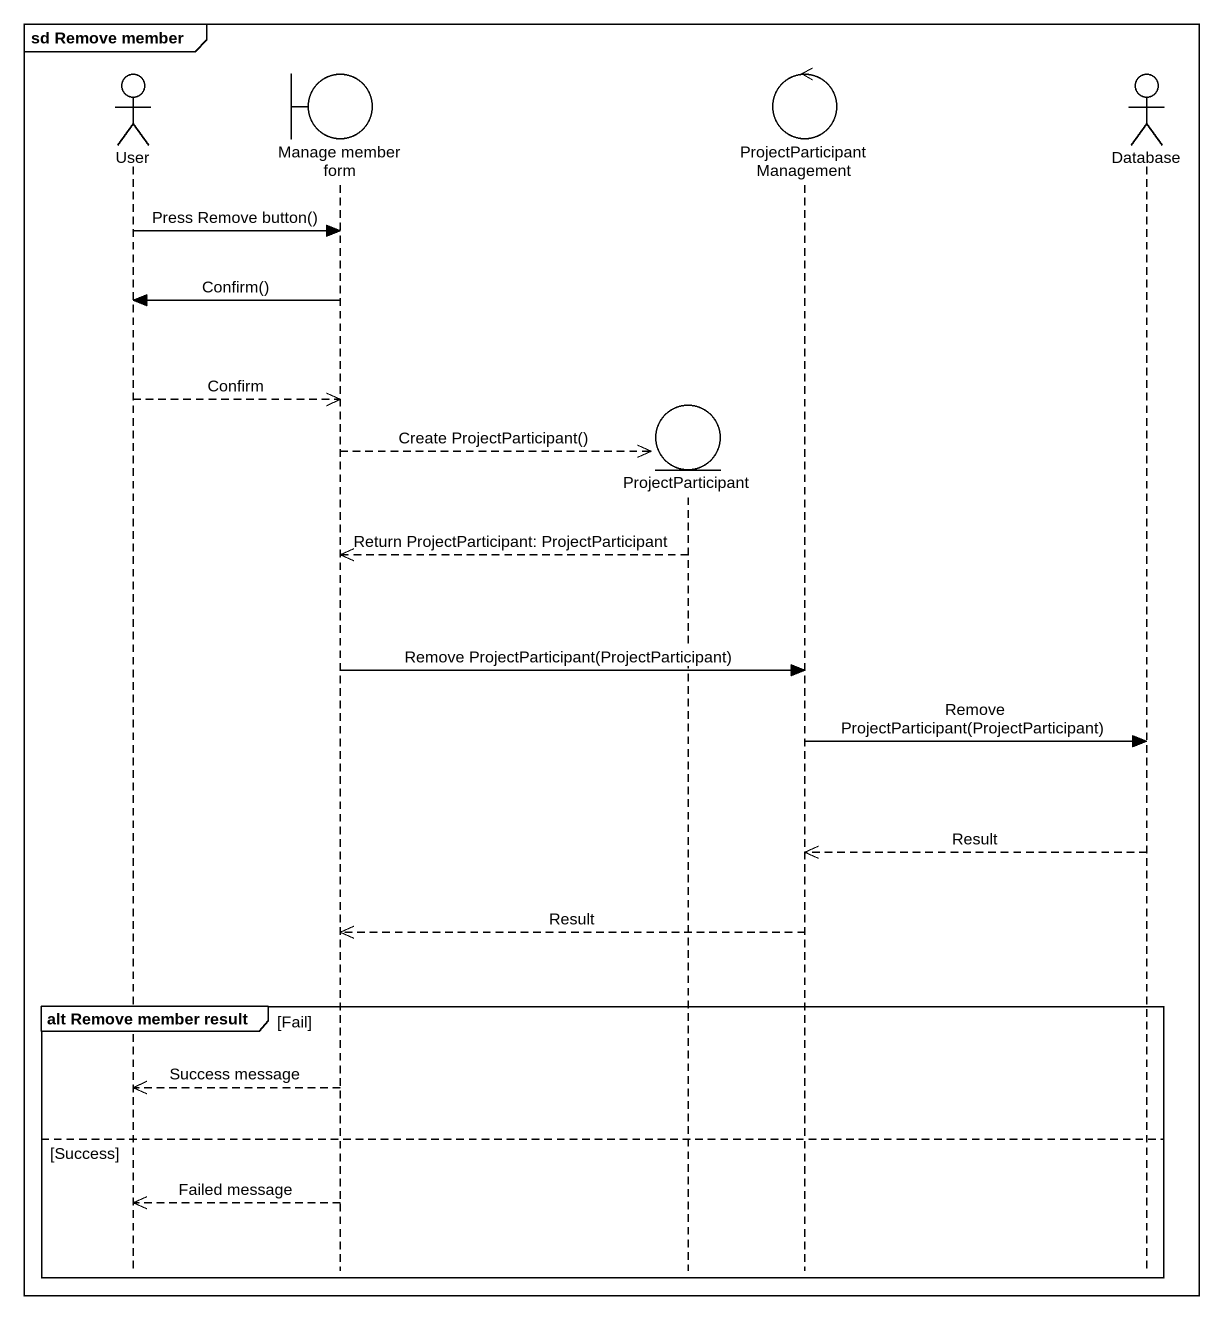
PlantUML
@startuml
mainframe sd Remove member
hide footbox
actor User
boundary "Manage member form" as Manage_member_form
entity ProjectParticipant
control ProjectParticipantManagement
actor "Database" as Database_

User -> Manage_member_form : Press Remove button()
Manage_member_form -> User : Confirm()
User -->> Manage_member_form : Confirm
Manage_member_form -->> ProjectParticipant ** : Create ProjectParticipant()
ProjectParticipant -->> Manage_member_form : Return ProjectParticipant: ProjectParticipant
Manage_member_form -> ProjectParticipantManagement : Remove ProjectParticipant(ProjectParticipant)
ProjectParticipantManagement -> Database_ : Remove ProjectParticipant(ProjectParticipant)
Database_ -->> ProjectParticipantManagement : Result
ProjectParticipantManagement -->> Manage_member_form : Result
group alt Remove member result [Fail]
  Manage_member_form -->> User : Success message
else Success
  Manage_member_form -->> User : Failed message
end
@enduml
